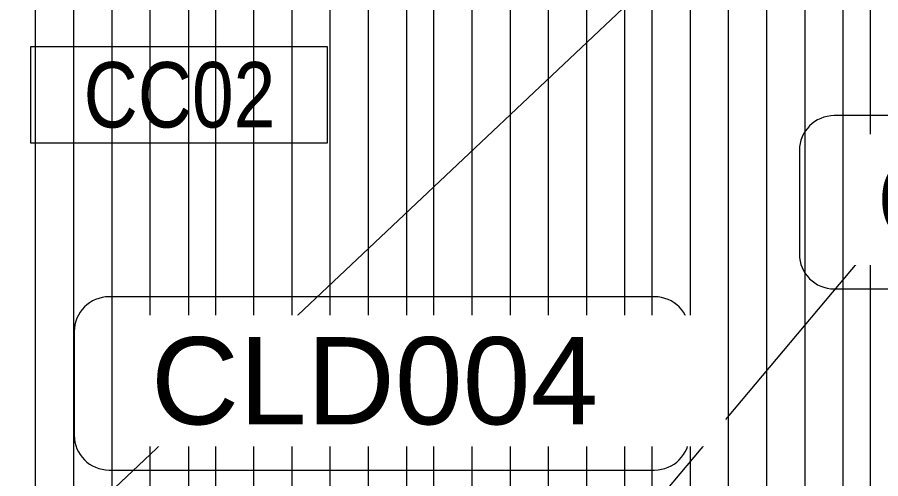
# Model space of a CAD drawing. Header units: metres. Extents: x 902 to 1205, y -4 to 36.
# Drawn here: x 943.814 to 947.77, y 9.432 to 11.548 of the extents above; entities that cross this region are included whole.
import ezdxf

# ---------------------------------------------------------------- set-up
doc = ezdxf.new("R2010")
doc.units = ezdxf.units.M
for name, color, linetype, lineweight in [('A-ANNO-IDEN', 131, 'Continuous', 5), ('A-ANNO-KEYN', 231, 'Continuous', 5), ('A-WALL', 113, 'Continuous', 5), ('A-WALL-PATT', 111, 'Continuous', 5)]:
    doc.layers.add(name, color=color, linetype=linetype, lineweight=lineweight)
doc.styles.add('Arial Narrow_1', font='ARIALN.TTF', dxfattribs={"height": 0.3})
doc.styles.add('Arial_1', font='arial.ttf', dxfattribs={"height": 0.4})
pattern_1 = [(90, (944.598, 7.64), (-0.175, 1e-17), [])]
pattern_2 = [(90, (945.598, 7.64), (-0.175, 1e-17), [])]
pattern_3 = [(90, (946.598, 7.64), (-0.175, 1e-17), [])]
pattern_4 = [(90, (947.598, 7.64), (-0.175, 1e-17), [])]
pattern_5 = [(90, (948.598, 7.64), (-0.175, 1e-17), [])]

# ---------------------------------------------------------------- blocks, each defined once
blk = doc.blocks.new('T-Keynote-ANZRS - Keynote Value _2mm Opaque_ box-1903833-North - Grids A')
at = {"layer": 'A-ANNO-KEYN'}
for p, q in [((968.7709, 12.3996), (966.2721, 12.3996)), ((966.1121, 12.2396), (966.1121, 11.7652)), ((968.9309, 11.7652), (968.9309, 12.2396)), ((966.2721, 11.6052), (968.7709, 11.6052))]:
    blk.add_line(p, q, dxfattribs=at)
for centre, start, end in [((966.2721, 12.2396), 90, 180), ((968.7709, 12.2396), 0, 90), ((966.2721, 11.7652), 180, 270), ((968.7709, 11.7652), 270, 360)]:
    blk.add_arc(centre, 0.16, start, end, dxfattribs=at)
blk = doc.blocks.new('Material Tag_AAA - Material Tag_AAA-3504877-North - Grids A')
at = {"layer": 'A-ANNO-IDEN'}
for p, q in [((945.2347, 11.4119), (943.8747, 11.4119)), ((943.8747, 11.4119), (943.8747, 10.9719)), ((945.2347, 10.9719), (945.2347, 11.4119)), ((943.8747, 10.9719), (945.2347, 10.9719))]:
    blk.add_line(p, q, dxfattribs=at)

msp = doc.modelspace()

# ---------------------------------------------------------------- hatches: boundary and pattern name
at = {"layer": 'A-WALL-PATT'}
h = msp.add_hatch(dxfattribs=at)
h.set_pattern_fill('FP_32', color=256, style=0, pattern_type=2)
h.set_pattern_definition(pattern_3)
h.paths.add_polyline_path([(945.5978, 10.654), (946.5978, 11.5985), (946.5978, 13.9082), (945.5978, 13.2116), (945.5978, 10.7638)])
h = msp.add_hatch(dxfattribs=at)
h.set_pattern_fill('FP_34', color=256, style=0, pattern_type=2)
h.set_pattern_definition(pattern_5)
h.paths.add_polyline_path([(947.5978, 10.3454), (948.5978, 11.5367), (948.5978, 13.4875), (947.5978, 12.543), (947.5978, 10.7638)])
h = msp.add_hatch(dxfattribs=at)
h.set_pattern_fill('FP_31', color=256, style=0, pattern_type=2)
h.set_pattern_definition(pattern_2)
h.paths.add_polyline_path([(944.5978, 9.7095), (945.5978, 10.654), (945.5978, 13.2116), (944.5978, 12.5149), (944.5978, 10.2117)])
h = msp.add_hatch(dxfattribs=at)
h.set_pattern_fill('FP_33', color=256, style=0, pattern_type=2)
h.set_pattern_definition(pattern_4)
h.paths.add_polyline_path([(946.5978, 9.1542), (947.5978, 10.3454), (947.5978, 12.543), (946.5978, 11.5985), (946.5978, 10.2117)])
h = msp.add_hatch(dxfattribs=at)
h.set_pattern_fill('FP_30', color=256, style=0, pattern_type=2)
h.set_pattern_definition(pattern_1)
h.paths.add_polyline_path([(943.5978, 8.765), (944.5978, 9.7095), (944.5978, 12.5149), (943.5978, 11.8182), (943.5978, 9.1077)])
h = msp.add_hatch(dxfattribs=at)
h.set_pattern_fill('FP_32', color=256, style=0, pattern_type=2)
h.set_pattern_definition(pattern_3)
h.paths.add_polyline_path([(945.5978, 7.963), (946.5978, 9.1542), (946.5978, 11.5985), (945.5978, 10.654), (945.5978, 8.0036)])
h = msp.add_hatch(dxfattribs=at)
h.set_pattern_fill('FP_34', color=256, style=0, pattern_type=2)
h.set_pattern_definition(pattern_5)
h.paths.add_polyline_path([(947.5978, 7.64), (948.5978, 7.64), (948.5978, 11.5367), (947.5978, 10.3454), (947.5998, 8.8466), (947.6239, 8.8366), (947.6446, 8.8207), (947.6605, 8.8), (947.6705, 8.7759), (947.6739, 8.75), (947.6739, 7.7499), (947.6705, 7.7241), (947.6605, 7.7), (947.6446, 7.6793), (947.6239, 7.6634), (947.5978, 7.6526), (947.5978, 7.65)])
h = msp.add_hatch(dxfattribs=at)
h.set_pattern_fill('FP_31', color=256, style=0, pattern_type=2)
h.set_pattern_definition(pattern_2)
h.paths.add_polyline_path([(944.5978, 7.64), (945.3266, 7.64), (945.5978, 7.963), (945.5978, 10.654), (944.5978, 9.7095), (944.5978, 8.0036)])
h = msp.add_hatch(dxfattribs=at)
h.set_pattern_fill('FP_33', color=256, style=0, pattern_type=2)
h.set_pattern_definition(pattern_4)
h.paths.add_polyline_path([(946.5978, 7.64), (947.5978, 7.64), (947.5978, 7.6531), (947.5739, 7.65), (946.5978, 7.65)])
h.paths.add_polyline_path([(947.5978, 8.8469), (947.5978, 10.3454), (946.5978, 9.1542), (946.5978, 8.85), (947.5739, 8.85)])
h = msp.add_hatch(dxfattribs=at)
h.set_pattern_fill('FP_30', color=256, style=0, pattern_type=2)
h.set_pattern_definition(pattern_1)
h.paths.add_polyline_path([(944.5947, 7.64), (944.5978, 7.64), (944.5978, 9.7095), (943.5978, 8.765), (943.5978, 7.64), (944.1511, 7.64)])

# ---------------------------------------------------------------- linework, layer by layer
at = {"layer": 'A-WALL'}
for p, q in [((944.5978, 15.8301), (944.5978, 7.64)), ((945.5978, 15.8301), (945.5978, 7.64)), ((946.5978, 8.85), (946.5978, 15.8301)), ((947.5978, 8.8469), (947.5978, 15.8301)), ((942.4067, 7.64), (949.556, 14.3925)), ((945.3266, 7.64), (949.8263, 13.0001))]:
    msp.add_line(p, q, dxfattribs=at)

# ---------------------------------------------------------------- block references
at = {"layer": 'A-ANNO-IDEN'}
msp.add_blockref('Material Tag_AAA - Material Tag_AAA-3504877-North - Grids A', (0, 0), dxfattribs=at)
at = {"layer": 'A-ANNO-KEYN'}
for p in [(-18.7149, -1.3026), (-22.0371, -2.1331)]:
    msp.add_blockref('T-Keynote-ANZRS - Keynote Value _2mm Opaque_ box-1903833-North - Grids A', p, dxfattribs=at)

# ---------------------------------------------------------------- texts
at = {"layer": 'A-ANNO-IDEN', "lineweight": 15, "insert": (944.1181, 11.3427), "char_height": 0.3, "width": 1.090295, "attachment_point": 1, "style": 'Arial Narrow_1'}
msp.add_mtext('CC02', dxfattribs=at)

# ---------------------------------------------------------------- next in the draw order: texts
at = {"layer": 'A-ANNO-KEYN', "char_height": 0.4, "width": 2.533332, "attachment_point": 1, "style": 'Arial_1', "bg_fill": 3, "box_fill_scale": 1.25, "bg_fill_color": 256, "bg_fill_true_color": 13158600, "bg_fill_transparency": 0}
for insert in [(947.7484, 10.912), (944.4262, 10.0814)]:
    msp.add_mtext('CLD004', dxfattribs=dict(at, insert=insert))

doc.saveas('drawing.dxf')
